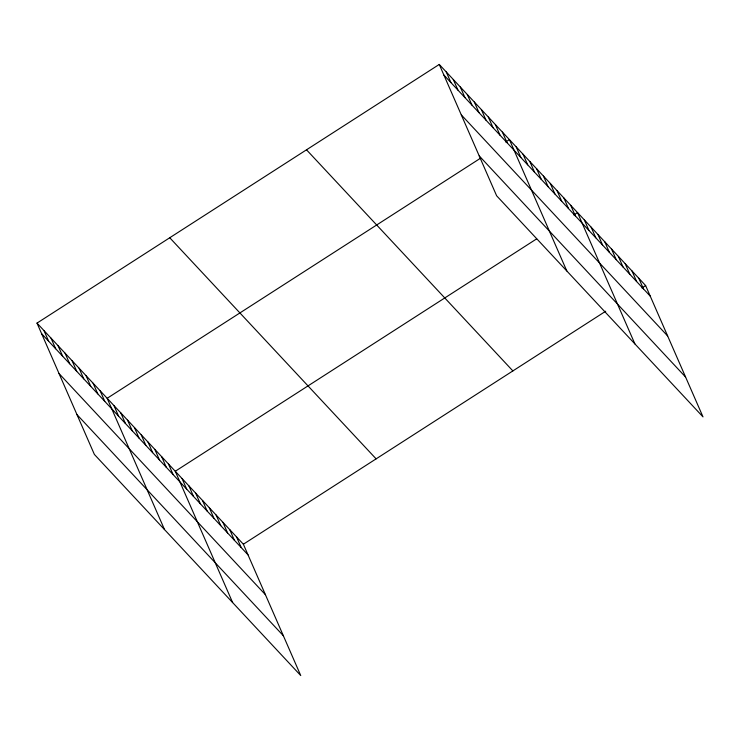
<?xml version="1.0" encoding="UTF-8"?>
<svg xmlns="http://www.w3.org/2000/svg" width="740" height="740" viewBox="0 0 740 740"><rect width="100%" height="100%" fill="white"/><g stroke="black" fill="none" stroke-linecap="round" stroke-linejoin="round"><path stroke-width="1.11" d="M37 323.112L243.368 544.224L300.745 675.555L94.378 454.443L37 323.112L439.255 64.445L645.622 285.557L703 416.888L496.632 195.776L439.255 64.445M480.649 158.129L107.161 398.296L164.539 529.627M505.707 142.006L509.425 139.62L566.803 270.951M536.676 238.854L175.269 471.26L232.638 602.591M573.805 214.97L577.524 212.584L634.902 343.915M243.368 544.224L605.709 311.226M641.913 287.943L645.622 285.557M443.889 75.045L650.257 296.157M461.298 114.885L667.665 335.997M479.233 155.927L685.591 377.049M306.508 149.804L512.876 370.916M169.747 237.753L376.114 458.865M41.634 333.712L247.993 554.824M59.034 373.561L265.401 594.673M76.969 414.604L283.337 635.716M638.814 278.259L643.449 288.859M632.006 270.96L636.631 281.561M625.189 263.662L629.823 274.262M618.381 256.364L623.015 266.964M611.573 249.075L616.207 259.675M604.765 241.776L609.39 252.377M597.957 234.478L602.582 245.079M591.14 227.18L595.774 237.781M584.332 219.882L588.966 230.482M570.716 205.294L575.341 215.895M563.899 197.996L568.533 208.597M557.091 190.698L561.725 201.299M550.283 183.4L554.917 194M543.475 176.102L548.1 186.702M536.666 168.803L541.291 179.404M529.849 161.514L534.484 172.115M523.041 154.216L527.676 164.817M516.233 146.918L520.868 157.518M502.404 132.099L507.039 142.7M495.393 124.588L500.018 135.189M488.372 117.068L493.007 127.669M481.361 109.548L485.986 120.148M474.34 102.028L478.974 112.628M467.319 94.517L471.954 105.117M460.308 86.996L464.942 97.597M453.287 79.476L457.921 90.076M446.276 71.956L450.91 82.556M236.56 536.935L241.185 547.535M229.742 529.637L234.376 540.237M222.934 522.338L227.569 532.939M216.126 515.04L220.761 525.64M209.318 507.742L213.943 518.342M202.501 500.444L207.135 511.044M195.693 493.154L200.327 503.755M188.885 485.856L193.519 496.457M182.077 478.558L186.702 489.159M168.452 463.962L173.086 474.562M161.644 456.663L166.278 467.264M154.836 449.374L159.47 459.975M148.028 442.076L152.653 452.677M141.21 434.778L145.845 445.378M134.403 427.48L139.037 438.08M127.595 420.181L132.229 430.782M120.787 412.883L125.412 423.483M113.979 405.594L118.604 416.195M100.15 390.776L104.775 401.376M93.129 383.255L97.763 393.856M86.117 375.744L90.742 386.345M79.097 368.224L83.731 378.825M72.085 360.704L76.71 371.304M65.065 353.184L69.699 363.784M58.053 345.673L62.678 356.273M51.032 338.152L55.666 348.753M44.021 330.632L48.646 341.233"/></g></svg>
